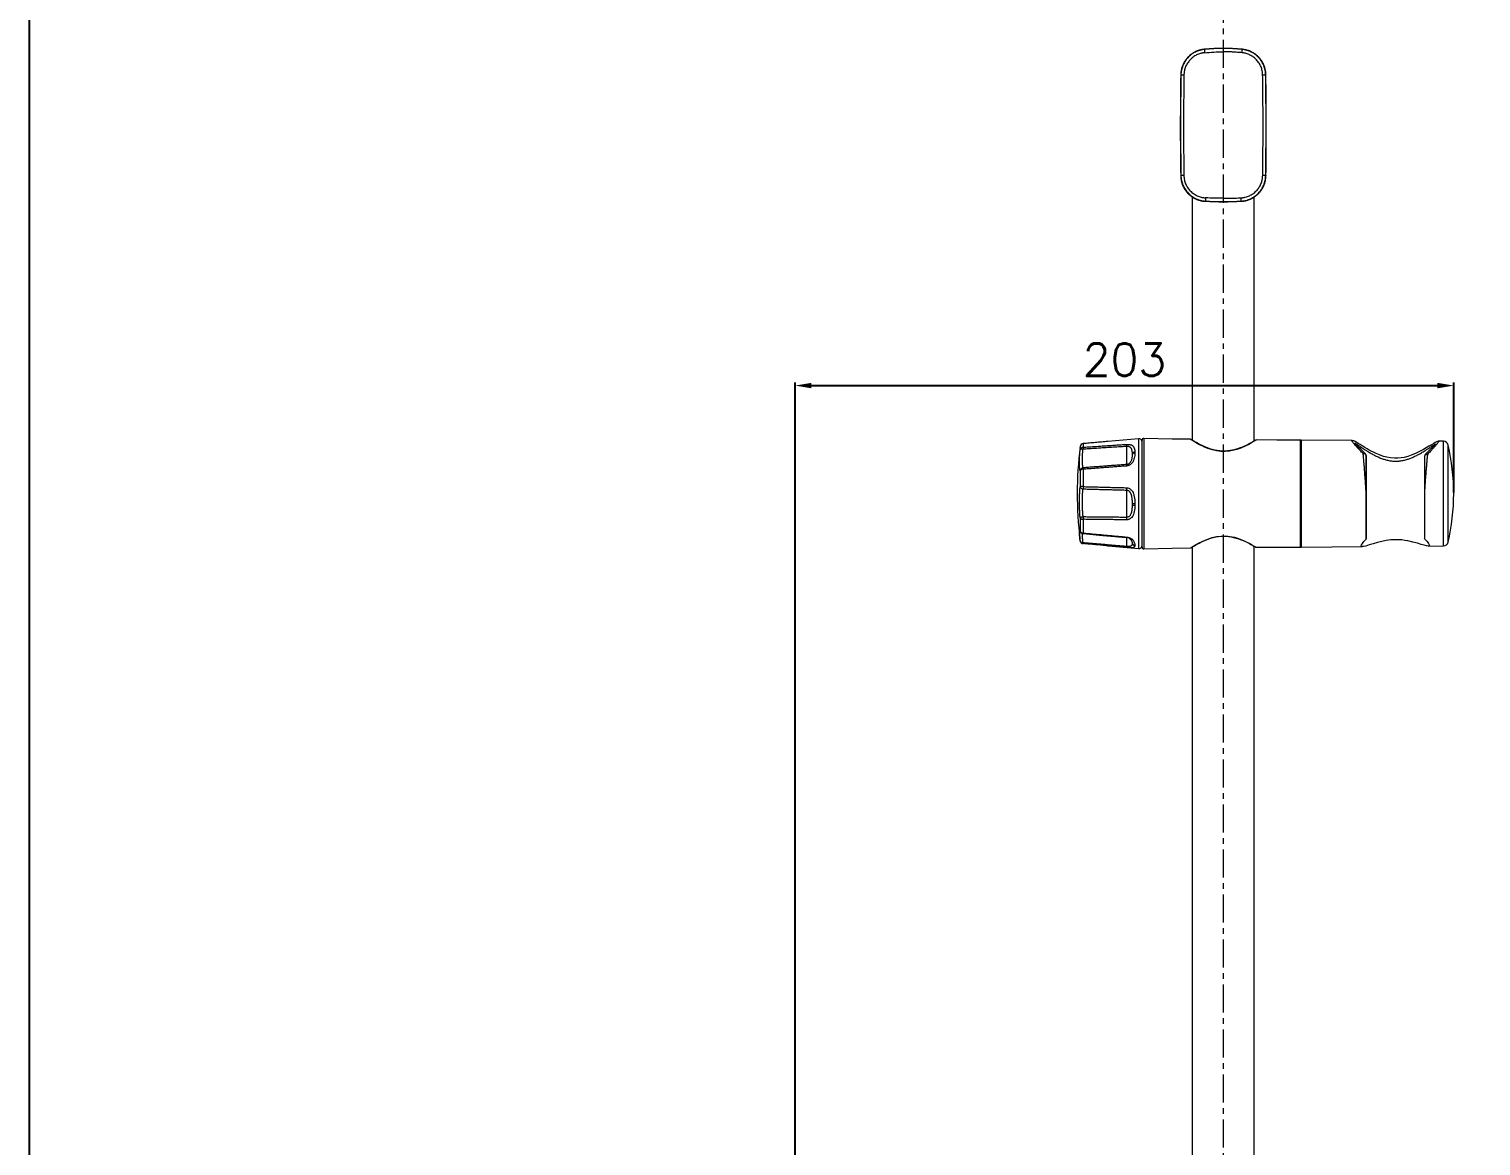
# Model space of a CAD drawing. Extents: x 40 to 880, y -239 to 949.
# Drawn here: x 39.9 to 487.3, y 354.8 to 698.9 of the extents above; entities that cross this region are included whole.
import ezdxf

# ---------------------------------------------------------------- set-up
doc = ezdxf.new("R2010")
doc.units = 0
doc.header["$LTSCALE"] = 23.1
doc.header["$MEASUREMENT"] = 0
doc.linetypes.add('CENTER', pattern=[0.6, 0.375, -0.075, 0.075, -0.075])
doc.layers.get('0').update_dxf_attribs({"linetype": 'CONTINUOUS'})
doc.layers.get('Defpoints').update_dxf_attribs({"linetype": 'CONTINUOUS'})
doc.styles.get("Standard").update_dxf_attribs({"font": 'txt.shx', "bigfont": 'whgtxt.shx'})
doc.dimstyles.get("Standard").update_dxf_attribs({"dimtxt": 2.5, "dimasz": 0.18, "dimexe": 0.18, "dimexo": 0.0625, "dimgap": 0.09, "dimtad": 0, "dimtih": 1, "dimtoh": 1, "dimdec": 4, "dimzin": 0, "dimdsep": 46, "dimtxsty": 'Standard', "dimcen": 0.09, "dimadec": 0, "dimazin": 0, "dimtp": 0.001, "dimtm": 0.001, "dimtfac": 1, "dimtdec": 4, "dimtofl": 0, "dimtmove": 0, "dimatfit": 0, "dimfxl": 0, "dimtolj": 1, "dimtzin": 0, "dimarcsym": 0})

# ---------------------------------------------------------------- blocks, each defined once
blk = doc.blocks.new('*D76')
at = {"color": 2, "lineweight": -2, "transparency": 16777216}
for p, q in [((543.49, 692.98), (491.47, 692.98)), ((492.47, 687.98), (492.47, -10.17)), ((543.49, -15.17), (491.47, -15.17))]:
    blk.add_line(p, q, dxfattribs=at)
at = {"color": 2, "transparency": 16777216}
for points in [[(491.64, 687.98), (493.31, 687.98), (492.47, 692.98)], [(491.64, -10.17), (493.31, -10.17), (492.47, -15.17)]]:
    blk.add_solid(points, dxfattribs=at)
at = {"layer": 'Defpoints', "color": 0, "transparency": 16777216}
for p in [(543.79, 692.98), (492.47, -15.17), (543.79, -15.17)]:
    blk.add_point(p, dxfattribs=at)
at = {"color": 2, "transparency": 16777216, "insert": (484.47, 338.9), "char_height": 10, "attachment_point": 5, "rotation": 90}
blk.add_mtext('\\A1;708', dxfattribs=at)
blk = doc.blocks.new('*D80')
at = {"color": 2, "lineweight": -2, "transparency": 16777216}
for p, q in [((275.99, 137.46), (275.99, 590.08)), ((280.99, 589.08), (473.9, 589.08)), ((478.9, 556.1), (478.9, 590.08))]:
    blk.add_line(p, q, dxfattribs=at)
at = {"color": 2, "transparency": 16777216}
for points in [[(280.99, 589.92), (280.99, 588.25), (275.99, 589.08)], [(473.9, 589.92), (473.9, 588.25), (478.9, 589.08)]]:
    blk.add_solid(points, dxfattribs=at)
at = {"layer": 'Defpoints', "color": 0, "transparency": 16777216}
for p in [(478.9, 589.08), (478.9, 555.8), (275.99, 137.16)]:
    blk.add_point(p, dxfattribs=at)
at = {"color": 2, "transparency": 16777216, "insert": (377.45, 597.08), "char_height": 10, "attachment_point": 5}
blk.add_mtext('\\A1;203', dxfattribs=at)

msp = doc.modelspace()

# ---------------------------------------------------------------- linework, layer by layer
at = {"color": 1, "linetype": 'CENTER', "lineweight": 0}
msp.add_line((407.912, 820.385), (407.912, -33.917), dxfattribs=at)
at = {"color": 7, "linetype": 'Continuous', "lineweight": 15}
for p, q in [((398.362, 647.18), (398.362, 572.218)), ((417.462, 571.964), (417.462, 647.179)), ((381.817, 572.7), (372.322, 571.869)), ((383.409, 572.79), (383.409, 538.8)), ((363.802, 570.328), (363.802, 569.28)), ((382.904, 539.3), (382.904, 572.29)), ((397.782, 572.523), (397.789, 572.518)), ((418.025, 572.315), (418.024, 572.314)), ((447.575, 572.158), (431.904, 572.295)), ((431.904, 572.295), (431.904, 539.316)), ((475.74, 571.913), (474.226, 571.926)), ((469.918, 567.359), (469.92, 567.273)), ((469.904, 556.597), (469.904, 542.083)), ((363.742, 541.753), (363.75, 541.699)), ((363.75, 541.699), (363.83, 541.144)), ((451.904, 541.889), (451.888, 541.834)), ((469.912, 542.026), (469.904, 542.083)), ((469.908, 542.054), (469.908, 542.026)), ((470.042, 541.767), (469.919, 541.972)), ((372.322, 539.721), (381.817, 538.89)), ((381.817, 539.773), (381.817, 538.89)), ((397.758, 539.052), (397.762, 539.054)), ((398.362, 539.381), (398.362, 161.383)), ((417.462, 161.211), (417.462, 539.569)), ((418.041, 539.265), (418.046, 539.262)), ((431.904, 539.295), (450.829, 539.46)), ((431.904, 539.316), (431.904, 539.295)), ((470.989, 539.636), (475.74, 539.678))]:
    msp.add_line(p, q, dxfattribs=at)
at = {"color": 2, "linetype": 'Continuous', "lineweight": 15}
for p, q in [((381.817, 572.7), (381.817, 539.773)), ((364.707, 571.201), (364.707, 570.09)), ((378.078, 570.443), (378.078, 564.757)), ((431.706, 555.763), (431.706, 572.301)), ((475.74, 556.595), (475.74, 571.913)), ((477.187, 556.537), (477.187, 570.753)), ((363.802, 562.866), (363.802, 557.84)), ((364.707, 563.291), (364.707, 557.962)), ((378.078, 556.898), (378.078, 548.469)), ((431.706, 539.289), (431.706, 555.763)), ((475.74, 539.678), (475.74, 556.595)), ((477.187, 540.838), (477.187, 556.537)), ((363.802, 548.333), (363.802, 544.355)), ((364.707, 547.885), (364.707, 543.668)), ((378.078, 542.334), (378.078, 539.508))]:
    msp.add_line(p, q, dxfattribs=at)
msp.add_lwpolyline([(39.917, -239.163), (879.917, -239.163), (879.917, 948.837), (39.917, 948.837)], close=True)
at = {"color": 2, "linetype": 'Continuous', "lineweight": 15, "flags": 128}
for points in [[(415.832, 692.103), (414.676, 692.558), (413.83, 692.688)], [(364.701, 543.466), (370.751, 542.917), (378.072, 542.249)]]:
    msp.add_lwpolyline(points, dxfattribs=at)
at = {"color": 7, "linetype": 'Continuous', "lineweight": 15, "flags": 128}
for points in [[(397.782, 572.54), (392.184, 572.625), (383.409, 572.79)], [(363.768, 570.017), (363.75, 569.89), (363.742, 569.836)], [(401.923, 570.227), (401.6, 570.374), (400.382, 570.981), (399.339, 571.56), (398.893, 571.824), (398.515, 572.055), (398.198, 572.253), (397.963, 572.403), (397.768, 572.53), (397.782, 572.523)], [(417.877, 572.265), (417.874, 572.264), (417.845, 572.247), (417.746, 572.189), (417.576, 572.09), (417.339, 571.952), (417.037, 571.779), (416.675, 571.572), (416.257, 571.337), (415.748, 571.061), (415.173, 570.765), (414.535, 570.46), (413.841, 570.155), (413.1, 569.864), (412.324, 569.596), (411.521, 569.361), (410.787, 569.185), (409.985, 569.04), (409.183, 568.944), (408.379, 568.897), (407.584, 568.9), (406.809, 568.954), (406.049, 569.055), (405.282, 569.201), (404.512, 569.39), (403.75, 569.619), (403.003, 569.882), (402.27, 570.172), (401.565, 570.48), (400.901, 570.797), (400.289, 571.11), (399.74, 571.408), (399.26, 571.681), (398.852, 571.922), (398.518, 572.124), (398.284, 572.265), (398.1, 572.374), (397.979, 572.444), (397.934, 572.47), (397.913, 572.481), (397.883, 572.493), (397.858, 572.502), (397.822, 572.509), (397.789, 572.511)], [(418.025, 572.307), (418.006, 572.308), (417.957, 572.299), (417.92, 572.287), (417.9, 572.278), (417.893, 572.275), (417.89, 572.273), (417.887, 572.271), (417.884, 572.27), (417.882, 572.268), (417.876, 572.265), (417.82, 572.232), (417.694, 572.157), (417.501, 572.041), (417.245, 571.887), (416.931, 571.699), (416.536, 571.469), (416.072, 571.209), (415.541, 570.926), (414.942, 570.626), (414.282, 570.32), (413.568, 570.017), (412.812, 569.731), (412.024, 569.47), (411.219, 569.249), (410.407, 569.074), (409.592, 568.947), (408.788, 568.873), (408.001, 568.853), (407.228, 568.883), (406.449, 568.961), (405.666, 569.085), (404.889, 569.254), (404.616, 569.324), (404.197, 569.443), (403.421, 569.692), (402.673, 569.97), (401.954, 570.269), (401.273, 570.583), (400.638, 570.901), (400.056, 571.212), (399.537, 571.505), (399.085, 571.769), (398.75, 571.968), (398.458, 572.143), (398.23, 572.282), (398.066, 572.383), (397.978, 572.438), (397.958, 572.451), (397.959, 572.45)], [(418.024, 572.314), (417.992, 572.292), (417.731, 572.126), (417.265, 571.84), (416.603, 571.451), (415.751, 570.98), (414.62, 570.414), (413.277, 569.837), (412.051, 569.41), (410.694, 569.061), (409.849, 568.913), (408.527, 568.795), (407.15, 568.82), (405.834, 568.986), (404.541, 569.278), (403.186, 569.713), (401.923, 570.227)], [(418.066, 572.333), (417.953, 572.312), (417.847, 572.244)], [(431.706, 572.301), (424.382, 572.308), (418.024, 572.336)], [(474.209, 571.924), (474.163, 571.922), (473.884, 571.87), (473.577, 571.751), (473.199, 571.555), (472.732, 571.285), (472.019, 570.854), (471.239, 570.378), (470.421, 569.89), (469.572, 569.401), (468.39, 568.765), (467.167, 568.173), (465.849, 567.626), (464.794, 567.267), (463.602, 566.958), (462.693, 566.796), (461.695, 566.698), (460.613, 566.688), (459.459, 566.789), (458.328, 566.996), (457.317, 567.266), (456.028, 567.714), (454.998, 568.148), (454.197, 568.526), (453.498, 568.881), (452.864, 569.223), (452.249, 569.569), (451.503, 570.006), (450.653, 570.522), (450.057, 570.891), (449.501, 571.238), (449.041, 571.52), (448.505, 571.832), (448.112, 572.028), (447.948, 572.091), (447.661, 572.149), (447.627, 572.145)], [(451.643, 568.129), (450.967, 568.79), (450.247, 569.51), (449.721, 570.047), (449.358, 570.426), (449.125, 570.675), (448.937, 570.879), (448.764, 571.073), (448.614, 571.245), (448.505, 571.378), (448.473, 571.41), (448.474, 571.408)], [(473.319, 571.167), (473.319, 571.169), (473.288, 571.138), (473.11, 570.926), (472.861, 570.644), (472.674, 570.441), (472.442, 570.193), (472.08, 569.815), (471.555, 569.279), (470.836, 568.561), (470.165, 567.907)], [(451.904, 541.889), (451.904, 542.582), (451.904, 543.352), (451.904, 544.195), (451.904, 545.105), (451.904, 546.077), (451.904, 547.106), (451.904, 548.186), (451.904, 549.31), (451.904, 550.472), (451.904, 551.665), (451.904, 552.881), (451.904, 554.115), (451.904, 555.359), (451.904, 556.605)], [(397.762, 539.054), (397.858, 539.113), (398.164, 539.304), (398.657, 539.606), (399.338, 540.008), (400.261, 540.519), (401.378, 541.081), (402.804, 541.698), (403.61, 541.991), (404.46, 542.253), (405.786, 542.557), (407.214, 542.735), (408.629, 542.752), (410.068, 542.605), (411.334, 542.344), (412.546, 541.984), (413.816, 541.503), (414.97, 540.98), (416.116, 540.389), (416.616, 540.111), (417.05, 539.862), (417.671, 539.49), (417.882, 539.362), (418.011, 539.282), (418.041, 539.265)], [(397.848, 539.067), (397.873, 539.077), (397.887, 539.083), (397.896, 539.088), (397.905, 539.093), (397.914, 539.098), (397.93, 539.108), (398.005, 539.156), (398.15, 539.249), (398.36, 539.38), (398.638, 539.548), (398.986, 539.753), (399.402, 539.991), (399.886, 540.258), (400.433, 540.547), (401.038, 540.852), (401.703, 541.165), (402.428, 541.477), (403.199, 541.774), (403.999, 542.042), (404.815, 542.272), (405.634, 542.456), (406.449, 542.59), (407.252, 542.672), (408.04, 542.699), (408.802, 542.674), (409.561, 542.601), (410.328, 542.483), (411.099, 542.321), (411.869, 542.118), (412.631, 541.878), (413.374, 541.609), (414.087, 541.318), (414.757, 541.016), (415.375, 540.716), (415.935, 540.429), (416.429, 540.164), (416.854, 539.926), (417.208, 539.721), (417.487, 539.554), (417.693, 539.428), (417.826, 539.344), (417.898, 539.299), (417.911, 539.292), (417.929, 539.283), (417.949, 539.275), (417.981, 539.265), (418.04, 539.257)], [(470.042, 541.767), (470.705, 541.05), (471.166, 540.438), (471.373, 539.995), (471.309, 539.719), (471.017, 539.637), (470.495, 539.695), (469.791, 539.87), (468.886, 540.14), (467.719, 540.497), (466.344, 540.883), (464.727, 541.252), (463.83, 541.405), (462.903, 541.521), (461.253, 541.612), (459.528, 541.544), (458.115, 541.367), (456.74, 541.098), (455.382, 540.752), (454.127, 540.377), (452.89, 539.98), (451.847, 539.658), (451.093, 539.484), (450.81, 539.46), (450.605, 539.488), (450.44, 539.657), (450.511, 539.994), (450.781, 540.442), (451.244, 541.016), (451.767, 541.576)], [(451.864, 541.748), (451.843, 541.674), (451.767, 541.576)], [(383.409, 538.8), (392.184, 538.965), (397.841, 539.05)], [(417.812, 539.34), (417.944, 539.255), (418.066, 539.229)], [(418.046, 539.254), (424.382, 539.282), (431.706, 539.289)]]:
    msp.add_lwpolyline(points, dxfattribs=at)
at = {"color": 7, "linetype": 'Continuous', "lineweight": 15}
for centre, radius, start, end in [((407.912, 632.98), 59.995, 92.68846, 95.65513), ((407.912, 632.98), 60, 87.56522, 92.43596), ((407.912, 632.98), 59.977, 87.88731, 92.11269), ((407.912, 632.98), 59.995, 84.34487, 87.31154), ((1407.287, 669.055), 1012.625, 179.106107, 180.867664), ((-591.463, 669.055), 1012.62, 0, 0.893622), ((-591.463, 669.055), 1012.62, 359.132619, 0.893622), ((-591.463, 669.055), 1012.62, 359.132619, 0), ((407.912, 745.7), 99.995, 266.80285, 273.19715), ((381.904, 571.704), 1, 0, 95), ((383.404, 572.29), 0.5, 89.42, 180), ((479.68, 555.818), 116.78, 172.95573, 186.93043), ((364.794, 570.205), 1, 94.99708, 172.92794), ((364.758, 569.122), 0.969, 93.03023, 170.61756), ((431.704, 572.101), 0.2, 0, 89.42), ((475.726, 570.413), 1.5, 13.09397, 89.5), ((412.881, 555.795), 66.023, 0, 13.09397), ((451.056, 567.509), 0.849, 359.08371, 48.35073), ((470.74, 567.293), 0.836, 133.00302, 181.24913), ((364.597, 562.348), 0.95, 83.36919, 146.90764), ((364.541, 555.786), 2.183, 85.65027, 109.80402), ((412.881, 555.795), 66.023, 346.90603, 0), ((364.604, 548.816), 0.936, 211.01503, 276.29824), ((364.794, 541.385), 1, 187.07206, 265.00292), ((381.904, 539.886), 1, 265, 0), ((383.404, 539.3), 0.5, 180, 270.58), ((431.704, 539.489), 0.2, 270.58, 0), ((475.726, 541.178), 1.5, 270.5, 346.90603)]:
    msp.add_arc(centre, radius, start, end, dxfattribs=at)
at = {"color": 2, "linetype": 'Continuous', "lineweight": 15}
for centre, radius, start, end in [((409.944, 692.625), 7.863, 180.04769, 187.31891), ((405.881, 692.625), 7.863, 352.68109, 359.95231), ((1407.287, 669.055), 1012.62, 179.106378, 180.867381), ((398.947, 901.79), 217.041, 268.92012, 269.16562), ((416.878, 901.79), 217.041, 270.83438, 271.07988), ((398.936, 430.384), 223.442, 90.8096, 91.04805), ((416.889, 430.384), 223.442, 88.95195, 89.1904), ((410.673, 646.234), 8.267, 175.19046, 182.11595), ((405.151, 646.234), 8.267, 357.88405, 4.80954), ((383.132, 570.709), 5.061, 176.98973, 183.01027), ((380.687, 567.565), 0.997, 90.98205, 152.09386), ((380.66, 567.266), 0.979, 89.43857, 150.77646), ((381.602, 564.532), 3.531, 176.35052, 183.64948), ((387.515, 557.257), 9.444, 177.82651, 182.17349), ((380.539, 555.067), 2.357, 251.87165, 273.17332), ((380.601, 554.325), 2.08, 247.52494, 271.88593), ((388.113, 548.1), 10.041, 177.89422, 182.10578), ((364.696, 544.593), 0.925, 194.91296, 270.67793), ((364.768, 544.397), 0.941, 224.27441, 266.11901), ((379.839, 542.286), 1.767, 175.16193, 181.19527), ((378.009, 540.323), 1.928, 38.02875, 88.11153), ((379.342, 539.363), 1.272, 173.48993, 186.51007), ((380.73, 540.93), 0.984, 200.14023, 266.49002), ((380.744, 540.789), 0.996, 199.69882, 265.72362)]:
    msp.add_arc(centre, radius, start, end, dxfattribs=at)
at = {"color": 7, "linetype": 'Continuous', "lineweight": 15}
for points, knots in [([(402.001, 692.683), (401.904, 692.672), (401.712, 692.651), (401.424, 692.606), (401.139, 692.552), (400.855, 692.486), (400.575, 692.411), (400.299, 692.326), (400.027, 692.232), (399.759, 692.128), (399.497, 692.015), (399.241, 691.894), (398.991, 691.765), (398.748, 691.628), (398.511, 691.484), (398.282, 691.333), (398.061, 691.177), (397.847, 691.015), (397.642, 690.848), (397.444, 690.676), (397.255, 690.501), (397.075, 690.322), (396.849, 690.084), (396.581, 689.775), (396.281, 689.383), (395.998, 688.961), (395.738, 688.513), (395.503, 688.039), (395.297, 687.543), (395.123, 687.028), (394.982, 686.496), (394.879, 685.953), (394.811, 685.403), (394.798, 685.033), (394.791, 684.848)], [0, 0, 0, 0, 0.0249443, 0.0499098, 0.0748746, 0.0998163, 0.1247126, 0.1495414, 0.1742805, 0.1989081, 0.2234028, 0.2477438, 0.2719105, 0.2958832, 0.3196428, 0.3431711, 0.3664505, 0.3894646, 0.4121976, 0.4346348, 0.4567625, 0.4785679, 0.5000395, 0.5413157, 0.5837691, 0.6273085, 0.6718299, 0.7172168, 0.7633417, 0.8100671, 0.8572479, 0.9047332, 0.9523688, 1, 1, 1, 1]), ([(405.701, 692.917), (405.675, 692.916), (405.623, 692.914), (405.545, 692.911), (405.458, 692.908), (405.364, 692.905), (405.272, 692.902), (405.197, 692.901), (405.142, 692.9), (405.105, 692.9), (405.101, 692.901), (405.098, 692.902)], [0, 0, 0, 0, 0.0831673, 0.1663689, 0.2510477, 0.3770432, 0.5011488, 0.6250255, 0.7505616, 0.875364, 1, 1, 1, 1]), ([(410.726, 692.902), (410.725, 692.901), (410.723, 692.901), (410.707, 692.9), (410.677, 692.9), (410.628, 692.901), (410.552, 692.902), (410.461, 692.905), (410.355, 692.908), (410.242, 692.912), (410.163, 692.915), (410.123, 692.917)], [0, 0, 0, 0, 0.0833682, 0.1661847, 0.2498839, 0.375504, 0.4995055, 0.6235053, 0.7494022, 0.8754823, 1, 1, 1, 1]), ([(421.034, 684.848), (421.031, 684.945), (421.026, 685.138), (421.005, 685.428), (420.975, 685.718), (420.933, 686.005), (420.882, 686.29), (420.82, 686.573), (420.748, 686.852), (420.667, 687.127), (420.576, 687.398), (420.477, 687.663), (420.369, 687.923), (420.253, 688.177), (420.129, 688.425), (419.998, 688.665), (419.86, 688.899), (419.716, 689.125), (419.567, 689.344), (419.413, 689.555), (419.254, 689.758), (419.091, 689.952), (418.872, 690.198), (418.586, 690.49), (418.22, 690.822), (417.823, 691.138), (417.398, 691.435), (416.946, 691.708), (416.468, 691.955), (415.969, 692.171), (415.451, 692.355), (414.919, 692.503), (414.376, 692.617), (414.008, 692.661), (413.824, 692.683)], [0, 0, 0, 0, 0.0249434, 0.0499082, 0.0748722, 0.0998132, 0.1247089, 0.149537, 0.1742754, 0.1989025, 0.2233968, 0.2477372, 0.2719035, 0.2958758, 0.3196351, 0.3431631, 0.3664423, 0.3894561, 0.412189, 0.434626, 0.4567536, 0.4785591, 0.5000306, 0.5413069, 0.5837605, 0.6273002, 0.6718221, 0.7172097, 0.7633354, 0.8100618, 0.8572437, 0.9047302, 0.9523672, 1, 1, 1, 1]), ([(394.784, 653.726), (394.786, 653.63), (394.791, 653.439), (394.811, 653.154), (394.841, 652.868), (394.881, 652.585), (394.931, 652.303), (394.992, 652.024), (395.061, 651.749), (395.14, 651.477), (395.228, 651.21), (395.325, 650.947), (395.431, 650.69), (395.544, 650.438), (395.664, 650.193), (395.792, 649.954), (395.927, 649.722), (396.067, 649.497), (396.213, 649.28), (396.364, 649.07), (396.52, 648.868), (396.679, 648.673), (396.842, 648.487), (397.056, 648.257), (397.331, 647.987), (397.679, 647.681), (398.053, 647.389), (398.454, 647.114), (398.879, 646.859), (399.326, 646.627), (399.794, 646.421), (400.28, 646.244), (400.78, 646.097), (401.292, 645.983), (401.811, 645.9), (402.161, 645.874), (402.336, 645.861)], [0, 0, 0, 0, 0.0238706, 0.0477652, 0.0716628, 0.0955426, 0.1193835, 0.1431645, 0.1668647, 0.1904634, 0.2139404, 0.2372756, 0.2604498, 0.2834438, 0.3062397, 0.3288196, 0.351167, 0.3732657, 0.3951006, 0.4166575, 0.437923, 0.4588846, 0.4795309, 0.4998511, 0.5373763, 0.5759679, 0.6155536, 0.6560505, 0.6973654, 0.7393961, 0.7820318, 0.8251546, 0.8686411, 0.9123637, 0.9561932, 1, 1, 1, 1]), ([(413.489, 645.861), (413.585, 645.867), (413.775, 645.88), (414.06, 645.911), (414.344, 645.953), (414.625, 646.004), (414.905, 646.066), (415.181, 646.137), (415.453, 646.218), (415.722, 646.308), (415.985, 646.407), (416.244, 646.515), (416.497, 646.63), (416.743, 646.754), (416.984, 646.884), (417.217, 647.022), (417.443, 647.165), (417.662, 647.315), (417.874, 647.469), (418.077, 647.629), (418.273, 647.793), (418.46, 647.96), (418.64, 648.13), (418.861, 648.353), (419.12, 648.639), (419.411, 648.999), (419.688, 649.385), (419.946, 649.796), (420.184, 650.231), (420.398, 650.688), (420.584, 651.164), (420.742, 651.656), (420.869, 652.162), (420.962, 652.678), (421.023, 653.2), (421.035, 653.551), (421.041, 653.726)], [0, 0, 0, 0, 0.0238709, 0.0477656, 0.0716635, 0.0955434, 0.1193844, 0.1431655, 0.1668658, 0.1904646, 0.2139416, 0.2372769, 0.260451, 0.2834451, 0.3062408, 0.3288207, 0.351168, 0.3732666, 0.3951015, 0.4166582, 0.4379236, 0.458885, 0.4795311, 0.4998511, 0.5373766, 0.5759686, 0.6155545, 0.6560515, 0.6973666, 0.7393973, 0.782033, 0.8251558, 0.868642, 0.9123644, 0.9561936, 1, 1, 1, 1]), ([(364.707, 570.09), (364.704, 570.044), (364.699, 569.968), (364.7, 569.788), (364.705, 569.656), (364.707, 569.584)], [0, 0, 0, 0, 0.3951443, 0.6715461, 1, 1, 1, 1]), ([(378.078, 570.975), (378.333, 570.98), (378.713, 570.987), (379.158, 570.914), (379.448, 570.835), (379.698, 570.732), (379.99, 570.562), (380.291, 570.267), (380.517, 569.801), (380.64, 569.226), (380.659, 568.785), (380.669, 568.561)], [0, 0, 0, 0, 0.1247312, 0.18639, 0.2502038, 0.3082705, 0.3688278, 0.5006953, 0.6599627, 0.8278742, 1, 1, 1, 1]), ([(380.67, 568.245), (380.66, 568.003), (380.641, 567.525), (380.519, 566.764), (380.325, 566.139), (380.101, 565.684), (379.861, 565.304), (379.549, 564.953), (379.165, 564.664), (378.828, 564.485), (378.464, 564.356), (378.206, 564.323), (378.078, 564.307)], [0, 0, 0, 0, 0.1718084, 0.3395189, 0.4985546, 0.5665087, 0.6303136, 0.7484005, 0.8122109, 0.8738499, 0.9372575, 1, 1, 1, 1]), ([(447.575, 572.153), (447.577, 572.155), (447.582, 572.162), (447.609, 572.15), (447.628, 572.142)], [0, 0, 0, 0, 0.3093965, 1, 1, 1, 1]), ([(448.671, 571.181), (448.694, 571.177), (448.756, 571.169), (449.009, 571.021), (449.37, 570.799), (449.83, 570.496), (450.362, 570.141), (450.957, 569.745), (451.646, 569.296), (452.48, 568.767), (453.443, 568.193), (454.5, 567.614), (455.559, 567.097), (456.638, 566.645), (457.747, 566.268), (458.888, 565.987), (460.048, 565.818), (461.208, 565.773), (462.362, 565.853), (463.509, 566.053), (464.624, 566.357), (465.7, 566.744), (466.747, 567.199), (467.604, 567.626), (468.344, 568.027), (468.924, 568.358), (469.516, 568.711), (470.042, 569.036), (470.629, 569.409), (471.218, 569.791), (471.795, 570.17), (472.284, 570.488), (472.682, 570.737), (472.982, 570.908), (473.096, 570.952), (473.149, 570.972)], [0, 0, 0, 0, 0.0171764, 0.0464996, 0.0769973, 0.1088047, 0.1382454, 0.168016, 0.1988952, 0.2326392, 0.2728524, 0.310043, 0.3456202, 0.3790568, 0.4122141, 0.4455024, 0.4774414, 0.5091695, 0.5409494, 0.572864, 0.6060024, 0.638638, 0.6715533, 0.7073657, 0.726539, 0.7516087, 0.7728852, 0.7968638, 0.8176276, 0.8509921, 0.8820721, 0.91187, 0.9434223, 0.9739172, 1, 1, 1, 1]), ([(451.621, 568.145), (451.624, 568.143), (451.632, 568.14), (451.636, 568.131), (451.639, 568.125)], [0, 0, 0, 0, 0.3250923, 1, 1, 1, 1]), ([(451.904, 567.431), (451.904, 567.452), (451.904, 567.48), (451.904, 567.498), (451.904, 567.496), (451.904, 567.495)], [0, 0, 0, 0, 0.5966704, 0.8169876, 1, 1, 1, 1]), ([(451.904, 567.495), (451.904, 565.853), (451.904, 562.655), (451.904, 557.991), (451.904, 553.591), (451.904, 549.455), (451.904, 545.584), (451.904, 543.092), (451.904, 541.889)], [0, 0, 0, 0, 0.19237327, 0.37446027, 0.54626336, 0.70778532, 0.85902951, 1, 1, 1, 1]), ([(451.904, 559.768), (451.904, 559.773), (451.904, 560.297), (451.904, 561.296), (451.904, 562.733), (451.904, 564.079), (451.904, 565.317), (451.904, 566.452), (451.904, 567.105), (451.904, 567.431)], [0, 0, 0, 0, 0.0017588, 0.1706091, 0.3391176, 0.5056945, 0.6719287, 0.8361218, 1, 1, 1, 1]), ([(469.904, 567.275), (469.904, 567.276), (469.904, 567.279), (469.904, 567.258), (469.904, 567.228), (469.904, 567.206)], [0, 0, 0, 0, 0.1828054, 0.4027793, 1, 1, 1, 1]), ([(469.904, 567.206), (469.904, 566.885), (469.904, 566.241), (469.904, 565.126), (469.904, 563.911), (469.904, 562.444), (469.904, 560.708), (469.904, 558.697), (469.904, 557.298), (469.904, 556.597)], [0, 0, 0, 0, 0.1223272, 0.2449346, 0.3690356, 0.4934844, 0.6611828, 0.8301315, 1, 1, 1, 1]), ([(451.904, 556.605), (451.904, 557.145), (451.904, 558.216), (451.904, 559.253), (451.904, 559.768)], [0, 0, 0, 0, 0.50324633, 1, 1, 1, 1]), ([(364.707, 557.962), (364.705, 557.88), (364.7, 557.729), (364.699, 557.48), (364.704, 557.334), (364.707, 557.248)], [0, 0, 0, 0, 0.32880784, 0.60533044, 1, 1, 1, 1]), ([(378.078, 557.615), (378.333, 557.579), (378.713, 557.525), (379.158, 557.268), (379.448, 557.033), (379.698, 556.757), (379.99, 556.337), (380.291, 555.678), (380.517, 554.762), (380.64, 553.748), (380.659, 553.062), (380.669, 552.714)], [0, 0, 0, 0, 0.1247312, 0.18639, 0.2502038, 0.3082705, 0.3688278, 0.5006953, 0.6599626, 0.8278742, 1, 1, 1, 1]), ([(380.67, 552.245), (380.66, 551.903), (380.641, 551.225), (380.519, 550.259), (380.325, 549.526), (380.101, 549.026), (379.861, 548.622), (379.549, 548.272), (379.165, 548.003), (378.828, 547.847), (378.464, 547.747), (378.206, 547.737), (378.078, 547.731)], [0, 0, 0, 0, 0.1718083, 0.3395188, 0.4985545, 0.5665086, 0.6303135, 0.7484004, 0.8122108, 0.8738499, 0.9372575, 1, 1, 1, 1]), ([(364.707, 548.61), (364.705, 548.528), (364.7, 548.378), (364.699, 548.126), (364.704, 547.974), (364.707, 547.885)], [0, 0, 0, 0, 0.32845322, 0.60485545, 1, 1, 1, 1]), ([(363.585, 543.794), (363.587, 543.914), (363.592, 544.156), (363.636, 544.354), (363.702, 544.44), (363.768, 544.383), (363.802, 544.355)], [0, 0, 0, 0, 0.2491475, 0.4984136, 0.749011, 1, 1, 1, 1]), ([(363.75, 541.699), (363.735, 541.822), (363.688, 542.214), (363.636, 542.766), (363.592, 543.359), (363.587, 543.649), (363.585, 543.794)], [0, 0, 0, 0, 0.13076419, 0.4200224, 0.71006932, 1, 1, 1, 1]), ([(364.702, 543.468), (364.702, 543.466), (364.702, 543.455), (364.703, 543.458), (364.705, 543.461)], [0, 0, 0, 0, 0.1677942, 1, 1, 1, 1]), ([(378.078, 542.435), (378.333, 542.394), (378.713, 542.333), (379.158, 542.149), (379.448, 541.993), (379.698, 541.82), (379.99, 541.57), (380.291, 541.206), (380.517, 540.757), (380.64, 540.317), (380.659, 540.072), (380.669, 539.948)], [0, 0, 0, 0, 0.1247312, 0.18639, 0.2502038, 0.3082704, 0.3688278, 0.5006953, 0.6599626, 0.8278742, 1, 1, 1, 1]), ([(379.524, 541.511), (379.544, 541.483), (379.637, 541.354), (379.726, 541.133), (379.79, 540.857), (379.801, 540.68), (379.806, 540.592)], [0, 0, 0, 0, 0.0824701, 0.3814336, 0.6917342, 1, 1, 1, 1]), ([(364.707, 540.649), (364.705, 540.605), (364.701, 540.518), (364.701, 540.467), (364.7, 540.441)], [0, 0, 0, 0, 0.4999995, 1, 1, 1, 1]), ([(380.67, 539.795), (380.66, 539.695), (380.641, 539.495), (380.519, 539.29), (380.325, 539.182), (380.101, 539.136), (379.861, 539.113), (379.549, 539.114), (379.165, 539.133), (378.828, 539.157), (378.464, 539.186), (378.206, 539.208), (378.078, 539.219)], [0, 0, 0, 0, 0.1718083, 0.3395188, 0.4985545, 0.5665087, 0.6303135, 0.7484005, 0.8122108, 0.8738499, 0.9372576, 1, 1, 1, 1])]:
    msp.add_open_spline(points, degree=3, knots=knots, dxfattribs=at)
at = {"color": 2, "linetype": 'Continuous', "lineweight": 15}
for points, knots in [([(402.081, 692.619), (401.593, 692.571), (401.117, 692.48), (400.42, 692.281), (400.191, 692.204), (399.738, 692.028), (399.513, 691.929), (398.858, 691.604), (398.446, 691.35), (397.865, 690.915), (397.678, 690.761), (397.316, 690.435), (397.141, 690.262), (396.646, 689.726), (396.352, 689.343), (395.834, 688.524), (395.609, 688.085), (395.248, 687.183), (395.109, 686.72), (394.917, 685.768), (394.864, 685.277), (394.856, 684.787)], [0, 0, 0, 0, 0.125, 0.125, 0.1875, 0.1875, 0.25, 0.25, 0.375, 0.375, 0.4375, 0.4375, 0.5, 0.5, 0.625, 0.625, 0.75, 0.75, 0.875, 0.875, 1, 1, 1, 1]), ([(402.145, 691.624), (402.06, 691.614), (401.89, 691.596), (401.637, 691.557), (401.385, 691.51), (401.135, 691.453), (400.764, 691.355), (400.276, 691.192), (399.689, 690.935), (399.129, 690.626), (398.422, 690.148), (397.625, 689.435), (396.971, 688.588), (396.547, 687.849), (396.281, 687.268), (396.07, 686.666), (395.931, 686.116), (395.848, 685.626), (395.8, 685.2), (395.791, 684.915), (395.786, 684.772)], [0, 0, 0, 0, 0.025096, 0.0501407, 0.0751669, 0.1002072, 0.1252946, 0.1880065, 0.2507036, 0.3131536, 0.3755771, 0.5007712, 0.6251311, 0.6876873, 0.7502762, 0.8123975, 0.8745202, 0.9163445, 0.9581179, 1, 1, 1, 1]), ([(413.68, 691.624), (413.439, 691.646), (412.959, 691.691), (412.238, 691.747), (411.517, 691.795), (410.796, 691.834), (410.075, 691.864), (409.354, 691.886), (408.633, 691.899), (408.153, 691.901), (407.912, 691.902)], [0, 0, 0, 0, 0.1253477, 0.2505599, 0.3756547, 0.5006501, 0.6255641, 0.750415, 0.8752209, 1, 1, 1, 1]), ([(420.039, 684.772), (420.037, 684.857), (420.032, 685.027), (420.014, 685.281), (419.986, 685.535), (419.95, 685.787), (419.881, 686.164), (419.757, 686.66), (419.546, 687.263), (419.281, 687.843), (418.858, 688.583), (418.205, 689.429), (417.408, 690.144), (416.702, 690.622), (416.14, 690.932), (415.554, 691.19), (415.014, 691.371), (414.53, 691.493), (414.107, 691.575), (413.822, 691.607), (413.68, 691.624)], [0, 0, 0, 0, 0.0249625, 0.0498703, 0.0747572, 0.0996567, 0.1246027, 0.1869981, 0.2494503, 0.3116616, 0.3739383, 0.4990105, 0.6234958, 0.686223, 0.7490135, 0.8114004, 0.8738215, 0.9158963, 0.9579041, 1, 1, 1, 1]), ([(420.969, 684.787), (420.961, 685.278), (420.909, 685.76), (420.766, 686.471), (420.708, 686.706), (420.569, 687.172), (420.489, 687.404), (420.216, 688.084), (419.996, 688.515), (419.609, 689.129), (419.471, 689.328), (419.174, 689.715), (419.016, 689.903), (418.521, 690.439), (418.162, 690.763), (417.388, 691.344), (416.967, 691.603), (416.099, 692.035), (415.649, 692.21), (414.716, 692.478), (414.23, 692.571), (413.744, 692.619)], [0, 0, 0, 0, 0.125, 0.125, 0.1875, 0.1875, 0.25, 0.25, 0.375, 0.375, 0.4375, 0.4375, 0.5, 0.5, 0.625, 0.625, 0.75, 0.75, 0.875, 0.875, 1, 1, 1, 1]), ([(395.786, 684.772), (395.771, 683.739), (395.74, 681.675), (395.707, 678.578), (395.682, 675.481), (395.667, 672.385), (395.661, 669.288), (395.666, 666.191), (395.679, 663.094), (395.702, 659.998), (395.735, 656.901), (395.764, 654.836), (395.779, 653.804)], [0, 0, 0, 0, 0.1000059, 0.2000079, 0.3000071, 0.4000043, 0.5000005, 0.5999966, 0.6999937, 0.7999927, 0.8999944, 1, 1, 1, 1]), ([(420.046, 653.804), (420.061, 654.836), (420.09, 656.901), (420.122, 659.998), (420.146, 663.094), (420.159, 666.191), (420.163, 669.288), (420.158, 672.385), (420.143, 675.481), (420.118, 678.578), (420.085, 681.675), (420.054, 683.739), (420.039, 684.772)], [0, 0, 0, 0, 0.1000056, 0.2000073, 0.3000063, 0.4000034, 0.4999995, 0.5999957, 0.6999929, 0.7999921, 0.8999941, 1, 1, 1, 1]), ([(394.849, 653.789), (394.857, 653.284), (394.912, 652.788), (395.062, 652.057), (395.123, 651.815), (395.27, 651.336), (395.355, 651.098), (395.642, 650.402), (395.874, 649.961), (396.419, 649.127), (396.735, 648.729), (397.428, 648.01), (397.805, 647.685), (398.416, 647.251), (398.628, 647.115), (399.063, 646.863), (399.285, 646.749), (399.964, 646.438), (400.434, 646.273), (401.408, 646.031), (401.91, 645.956), (402.412, 645.928)], [0, 0, 0, 0, 0.125, 0.125, 0.1875, 0.1875, 0.25, 0.25, 0.375, 0.375, 0.5, 0.5, 0.625, 0.625, 0.6875, 0.6875, 0.75, 0.75, 0.875, 0.875, 1, 1, 1, 1]), ([(395.779, 653.804), (395.781, 653.716), (395.786, 653.541), (395.805, 653.28), (395.834, 653.019), (395.872, 652.759), (395.945, 652.372), (396.075, 651.862), (396.299, 651.243), (396.578, 650.649), (396.913, 650.083), (397.3, 649.55), (397.879, 648.892), (398.55, 648.318), (399.29, 647.846), (399.877, 647.545), (400.489, 647.299), (401.052, 647.133), (401.555, 647.026), (401.994, 646.959), (402.288, 646.937), (402.436, 646.927)], [0, 0, 0, 0, 0.0249533, 0.049849, 0.074723, 0.0996108, 0.1245482, 0.1869448, 0.249399, 0.3115622, 0.3737921, 0.4363407, 0.4989976, 0.6234331, 0.6861359, 0.7488888, 0.8113194, 0.8737818, 0.915873, 0.9578909, 1, 1, 1, 1]), ([(413.389, 646.927), (413.477, 646.932), (413.652, 646.944), (413.915, 646.973), (414.175, 647.012), (414.435, 647.06), (414.821, 647.147), (415.328, 647.297), (415.941, 647.542), (416.528, 647.842), (417.268, 648.313), (418.106, 649.028), (418.796, 649.888), (419.243, 650.642), (419.524, 651.237), (419.747, 651.854), (419.893, 652.42), (419.981, 652.925), (420.031, 653.363), (420.041, 653.657), (420.046, 653.804)], [0, 0, 0, 0, 0.025091, 0.0501282, 0.0751465, 0.1001804, 0.1252646, 0.1879929, 0.2507082, 0.3131219, 0.3755095, 0.500728, 0.6250374, 0.6876421, 0.7501398, 0.8122959, 0.874451, 0.9163011, 0.9580942, 1, 1, 1, 1]), ([(413.412, 645.928), (413.916, 645.956), (414.41, 646.03), (415.134, 646.209), (415.373, 646.28), (415.845, 646.444), (416.08, 646.538), (416.764, 646.852), (417.196, 647.1), (417.805, 647.532), (418.002, 647.685), (418.384, 648.013), (418.567, 648.186), (419.087, 648.726), (419.397, 649.115), (419.945, 649.951), (420.182, 650.4), (420.562, 651.321), (420.709, 651.797), (420.912, 652.78), (420.968, 653.286), (420.976, 653.789)], [0, 0, 0, 0, 0.125, 0.125, 0.1875, 0.1875, 0.25, 0.25, 0.375, 0.375, 0.4375, 0.4375, 0.5, 0.5, 0.625, 0.625, 0.75, 0.75, 0.875, 0.875, 1, 1, 1, 1]), ([(407.912, 646.778), (408.217, 646.779), (408.825, 646.781), (409.738, 646.794), (410.651, 646.814), (411.564, 646.843), (412.476, 646.88), (413.085, 646.911), (413.389, 646.927)], [0, 0, 0, 0, 0.1665381, 0.3331095, 0.4997278, 0.6664066, 0.8331595, 1, 1, 1, 1]), ([(363.802, 562.866), (363.769, 563.001), (363.702, 563.27), (363.636, 563.831), (363.594, 564.497), (363.58, 565.275), (363.594, 566.149), (363.635, 567.114), (363.702, 568.156), (363.768, 568.905), (363.802, 569.28)], [0, 0, 0, 0, 0.1249222, 0.2496908, 0.3747832, 0.4998279, 0.6244566, 0.7491197, 0.8745114, 1, 1, 1, 1]), ([(363.802, 569.28), (363.825, 569.326), (363.869, 569.418), (364.079, 569.519), (364.362, 569.583), (364.591, 569.583), (364.707, 569.584)], [0, 0, 0, 0, 0.2568218, 0.4999986, 0.7460126, 1, 1, 1, 1]), ([(364.707, 563.756), (364.674, 563.88), (364.608, 564.127), (364.542, 564.639), (364.501, 565.244), (364.487, 565.944), (364.501, 566.733), (364.542, 567.607), (364.607, 568.556), (364.674, 569.24), (364.707, 569.584)], [0, 0, 0, 0, 0.126533, 0.2519883, 0.3764055, 0.4998264, 0.6233291, 0.7478313, 0.873375, 1, 1, 1, 1]), ([(378.078, 570.443), (378.18, 570.447), (378.383, 570.454), (378.663, 570.409), (378.866, 570.341), (379.008, 570.271), (379.195, 570.155), (379.362, 569.987), (379.501, 569.766), (379.626, 569.49), (379.728, 569.091), (379.79, 568.57), (379.8, 568.21), (379.806, 568.031)], [0, 0, 0, 0, 0.0625607, 0.1256864, 0.1867641, 0.2183382, 0.2508389, 0.3690316, 0.432965, 0.5006468, 0.6633537, 0.8322305, 1, 1, 1, 1]), ([(451.007, 568.114), (450.686, 568.448), (450.059, 569.1), (449.267, 569.951), (448.667, 570.613), (448.232, 571.111), (447.926, 571.478), (447.703, 571.766), (447.555, 571.99), (447.494, 572.135), (447.549, 572.147), (447.575, 572.153)], [0, 0, 0, 0, 0.1476793, 0.2884041, 0.4228648, 0.5200984, 0.6146257, 0.7068526, 0.7972164, 0.9049845, 1, 1, 1, 1]), ([(451.007, 568.114), (451.082, 568.153), (451.237, 568.233), (451.462, 568.246), (451.568, 568.178), (451.621, 568.145)], [0, 0, 0, 0, 0.3226342, 0.6605032, 1, 1, 1, 1]), ([(474.226, 571.913), (474.248, 571.915), (474.311, 571.92), (474.287, 571.814), (474.182, 571.633), (474.025, 571.418), (473.862, 571.21), (473.659, 570.966), (473.419, 570.685), (473.052, 570.268), (472.507, 569.667), (471.733, 568.836), (471.124, 568.203), (470.813, 567.88)], [0, 0, 0, 0, 0.0564892, 0.1614022, 0.2678299, 0.3298562, 0.392835, 0.4569039, 0.5221943, 0.58883, 0.7200442, 0.8568839, 1, 1, 1, 1]), ([(364.707, 563.756), (364.596, 563.733), (364.367, 563.686), (364.076, 563.477), (363.866, 563.193), (363.823, 562.973), (363.802, 562.866)], [0, 0, 0, 0, 0.242252, 0.4999994, 0.7577486, 1, 1, 1, 1]), ([(364.707, 563.756), (364.704, 563.717), (364.699, 563.652), (364.7, 563.486), (364.705, 563.36), (364.707, 563.291)], [0, 0, 0, 0, 0.3946698, 0.6711925, 1, 1, 1, 1]), ([(379.806, 567.744), (379.802, 567.608), (379.796, 567.338), (379.761, 566.923), (379.7, 566.509), (379.592, 566.08), (379.444, 565.724), (379.269, 565.446), (379.109, 565.251), (378.911, 565.07), (378.665, 564.913), (378.384, 564.797), (378.18, 564.77), (378.078, 564.757)], [0, 0, 0, 0, 0.1262814, 0.2494657, 0.3783604, 0.4990712, 0.6302781, 0.690764, 0.7484693, 0.8128577, 0.874287, 0.9374239, 1, 1, 1, 1]), ([(451.904, 556.605), (451.867, 557.151), (451.792, 558.243), (451.68, 559.855), (451.567, 561.426), (451.455, 562.94), (451.343, 564.382), (451.231, 565.736), (451.119, 566.998), (451.044, 567.742), (451.007, 568.114)], [0, 0, 0, 0, 0.1249739, 0.24995525, 0.37494408, 0.49994037, 0.62494406, 0.74995532, 0.87497393, 1, 1, 1, 1]), ([(451.904, 567.431), (451.892, 567.521), (451.874, 567.66), (451.762, 567.823), (451.646, 567.933), (451.502, 568.02), (451.293, 568.101), (451.12, 568.109), (451.007, 568.114)], [0, 0, 0, 0, 0.2395069, 0.368394, 0.5000022, 0.6316105, 0.7604976, 1, 1, 1, 1]), ([(470.813, 567.88), (470.775, 567.513), (470.699, 566.78), (470.586, 565.539), (470.472, 564.21), (470.359, 562.796), (470.245, 561.314), (470.131, 559.776), (470.018, 558.2), (469.942, 557.132), (469.904, 556.597)], [0, 0, 0, 0, 0.12497329, 0.24995417, 0.37494272, 0.49993892, 0.62494275, 0.74995419, 0.87497328, 1, 1, 1, 1]), ([(470.813, 567.88), (470.699, 567.877), (470.524, 567.871), (470.312, 567.793), (470.166, 567.707), (470.049, 567.597), (469.935, 567.435), (469.916, 567.296), (469.904, 567.206)], [0, 0, 0, 0, 0.2392576, 0.368232, 0.4999976, 0.6317642, 0.7607402, 1, 1, 1, 1]), ([(470.813, 567.88), (470.735, 567.923), (470.58, 568.009), (470.356, 568.016), (470.214, 567.975), (470.173, 567.909), (470.169, 567.903)], [0, 0, 0, 0, 0.3099267, 0.6207208, 0.9678989, 1, 1, 1, 1]), ([(363.802, 548.333), (363.769, 548.741), (363.702, 549.556), (363.636, 550.805), (363.594, 552.055), (363.58, 553.293), (363.594, 554.504), (363.635, 555.675), (363.702, 556.8), (363.768, 557.493), (363.802, 557.84)], [0, 0, 0, 0, 0.1248885, 0.2496908, 0.374767, 0.499828, 0.6244405, 0.7491198, 0.8744776, 1, 1, 1, 1]), ([(363.802, 557.84), (363.823, 557.773), (363.866, 557.637), (364.076, 557.452), (364.367, 557.309), (364.596, 557.268), (364.707, 557.248)], [0, 0, 0, 0, 0.2422512, 0.5000006, 0.7577479, 1, 1, 1, 1]), ([(364.707, 548.61), (364.674, 548.985), (364.608, 549.732), (364.542, 550.872), (364.501, 552.003), (364.487, 553.119), (364.501, 554.211), (364.542, 555.272), (364.607, 556.298), (364.674, 556.931), (364.707, 557.248)], [0, 0, 0, 0, 0.126533, 0.2519883, 0.3764055, 0.4998265, 0.6233291, 0.7478313, 0.873375, 1, 1, 1, 1]), ([(378.078, 556.898), (378.18, 556.889), (378.383, 556.87), (378.663, 556.742), (378.866, 556.589), (379.008, 556.443), (379.195, 556.213), (379.362, 555.902), (379.501, 555.522), (379.626, 555.064), (379.728, 554.428), (379.79, 553.632), (379.8, 553.095), (379.806, 552.828)], [0, 0, 0, 0, 0.0625607, 0.1256864, 0.1867642, 0.2183382, 0.2508389, 0.3690315, 0.4329649, 0.5006467, 0.6633535, 0.8322305, 1, 1, 1, 1]), ([(379.806, 552.402), (379.802, 552.201), (379.796, 551.803), (379.761, 551.202), (379.7, 550.614), (379.592, 550.022), (379.444, 549.553), (379.269, 549.206), (379.109, 548.971), (378.911, 548.762), (378.665, 548.595), (378.384, 548.484), (378.18, 548.474), (378.078, 548.469)], [0, 0, 0, 0, 0.1262815, 0.2494657, 0.3783603, 0.4990713, 0.6302782, 0.690764, 0.7484692, 0.8128577, 0.874287, 0.9374239, 1, 1, 1, 1]), ([(364.707, 548.61), (364.591, 548.595), (364.362, 548.566), (364.079, 548.496), (363.869, 548.416), (363.825, 548.361), (363.802, 548.333)], [0, 0, 0, 0, 0.2539726, 0.50000135, 0.74316184, 1, 1, 1, 1]), ([(363.815, 544.258), (363.842, 544.155), (363.886, 543.983), (364.004, 543.853), (364.052, 543.801)], [0, 0, 0, 0, 0.5972083, 1, 1, 1, 1]), ([(364.707, 540.649), (364.674, 540.9), (364.608, 541.4), (364.542, 542.028), (364.501, 542.555), (364.488, 542.968), (364.5, 543.278), (364.53, 543.387), (364.546, 543.441)], [0, 0, 0, 0, 0.1692, 0.3369588, 0.5033295, 0.668368, 0.8335156, 1, 1, 1, 1]), ([(364.707, 540.649), (364.603, 540.657), (364.391, 540.673), (364.115, 540.792), (363.904, 540.969), (363.844, 541.118), (363.815, 541.191)], [0, 0, 0, 0, 0.243327, 0.5000001, 0.7566732, 1, 1, 1, 1]), ([(379.806, 540.453), (379.802, 540.388), (379.796, 540.26), (379.761, 540.074), (379.7, 539.899), (379.592, 539.737), (379.444, 539.624), (379.269, 539.554), (379.109, 539.514), (378.911, 539.487), (378.665, 539.477), (378.384, 539.482), (378.18, 539.499), (378.078, 539.508)], [0, 0, 0, 0, 0.12628143, 0.2494657, 0.37836038, 0.49907129, 0.63027814, 0.69076394, 0.74846921, 0.81285766, 0.874287, 0.93742393, 1, 1, 1, 1])]:
    msp.add_open_spline(points, degree=3, knots=knots, dxfattribs=at)
for points, degree in [([(402.001, 692.683), (402.027, 692.661), (402.054, 692.64), (402.081, 692.619)], 3), ([(413.744, 692.619), (409.857, 692.996), (405.968, 692.996), (402.081, 692.619)], 3), ([(402.145, 691.624), (404.067, 691.809), (405.99, 691.902), (407.912, 691.902)], 3), ([(413.744, 692.619), (413.771, 692.64), (413.797, 692.661), (413.824, 692.683)], 3), ([(394.856, 684.787), (394.695, 674.455), (394.693, 664.122), (394.849, 653.789)], 3), ([(394.791, 684.848), (394.813, 684.828), (394.834, 684.807), (394.856, 684.787)], 3), ([(420.969, 684.787), (420.99, 684.807), (421.012, 684.828), (421.034, 684.848)], 3), ([(421.091, 669.055), (421.091, 674.299), (421.05, 679.543), (420.969, 684.787)], 3), ([(420.976, 653.789), (421.053, 658.878), (421.091, 663.966), (421.091, 669.055)], 3), ([(394.849, 653.789), (394.827, 653.768), (394.806, 653.747), (394.784, 653.726)], 3), ([(420.976, 653.789), (420.998, 653.768), (421.019, 653.747), (421.041, 653.726)], 3), ([(402.412, 645.928), (402.387, 645.906), (402.361, 645.883), (402.336, 645.861)], 3), ([(402.412, 645.928), (406.079, 645.728), (409.746, 645.728), (413.412, 645.928)], 3), ([(407.912, 646.778), (406.087, 646.778), (404.261, 646.828), (402.436, 646.927)], 3), ([(413.412, 645.928), (413.438, 645.906), (413.464, 645.883), (413.489, 645.861)], 3), ([(364.707, 569.584), (378.078, 570.443)], 1), ([(378.078, 564.757), (364.707, 563.756)], 1), ([(364.707, 557.248), (378.078, 556.898)], 1), ([(379.806, 552.828), (379.806, 552.402)], 1), ([(378.078, 548.469), (364.707, 548.61)], 1), ([(378.078, 539.508), (364.707, 540.649)], 1)]:
    msp.add_open_spline(points, degree=degree, dxfattribs=at)
at = {"color": 7, "linetype": 'Continuous', "lineweight": 15}
for points, degree in [([(405.098, 692.902), (405.098, 692.904), (405.098, 692.907), (405.098, 692.909)], 3), ([(410.726, 692.909), (410.726, 692.907), (410.726, 692.904), (410.726, 692.902)], 3), ([(363.802, 570.328), (363.75, 569.89)], 1), ([(372.321, 571.867), (364.707, 571.201)], 1), ([(364.707, 570.09), (378.078, 570.975)], 1), ([(380.669, 568.561), (380.67, 568.245)], 1), ([(474.209, 571.914), (474.226, 571.913)], 1), ([(378.078, 564.307), (364.707, 563.291)], 1), ([(379.806, 568.031), (379.806, 567.744)], 1), ([(451.904, 567.495), (451.882, 567.627)], 1), ([(469.904, 567.275), (469.935, 567.274)], 1), ([(364.707, 557.962), (378.078, 557.615)], 1), ([(380.669, 552.714), (380.67, 552.245)], 1), ([(378.078, 547.731), (364.707, 547.885)], 1), ([(363.802, 541.262), (363.75, 541.699)], 1), ([(363.802, 544.355), (363.815, 544.258)], 1), ([(364.052, 543.801), (364.097, 543.744)], 1), ([(364.707, 543.668), (364.7, 543.508)], 1), ([(364.7, 543.508), (364.702, 543.468)], 1), ([(364.707, 543.668), (378.078, 542.435)], 1), ([(379.51, 541.532), (379.524, 541.511)], 1), ([(363.815, 541.191), (363.802, 541.262)], 1), ([(364.7, 540.441), (364.707, 540.389)], 1), ([(372.321, 539.723), (364.707, 540.389)], 1), ([(378.078, 539.219), (372.321, 539.723)], 1), ([(379.806, 540.592), (379.806, 540.453)], 1), ([(380.669, 539.948), (380.671, 539.868)], 1), ([(380.671, 539.868), (380.67, 539.795)], 1)]:
    msp.add_open_spline(points, degree=degree, dxfattribs=at)

# ---------------------------------------------------------------- dimensions: what is measured, and where the dimension line sits
dim = msp.add_linear_dim(base=(492.474, -15.174), p1=(543.79, 692.98), p2=(543.79, -15.174), angle=90, dimstyle='Standard', override={"dimtxt": 10, "dimasz": 5, "dimexe": 1, "dimexo": 0.3, "dimgap": 3, "dimtad": 1, "dimtih": 0, "dimtoh": 0, "dimdec": 0, "dimcen": 0, "dimclrd": 2, "dimclre": 2, "dimclrt": 2, "dimtp": 0.1, "dimtm": 0, "dimtfac": 0.5, "dimtdec": 2, "dimatfit": 3})
dim.commit()
dim.dimension.update_dxf_attribs({"geometry": '*D76', "text_midpoint": (484.474, 338.903)})
dim = msp.add_linear_dim(base=(478.904, 589.085), p1=(275.994, 137.16), p2=(478.904, 555.795), dimstyle='Standard', override={"dimtxt": 10, "dimasz": 5, "dimexe": 1, "dimexo": 0.3, "dimgap": 3, "dimtad": 1, "dimtih": 0, "dimtoh": 0, "dimdec": 0, "dimcen": 0, "dimclrd": 2, "dimclre": 2, "dimclrt": 2, "dimtp": 0.1, "dimtm": 0, "dimtfac": 0.5, "dimtdec": 2, "dimatfit": 3})
dim.commit()
dim.dimension.update_dxf_attribs({"geometry": '*D80', "text_midpoint": (377.449, 597.085)})

doc.saveas('drawing.dxf')
